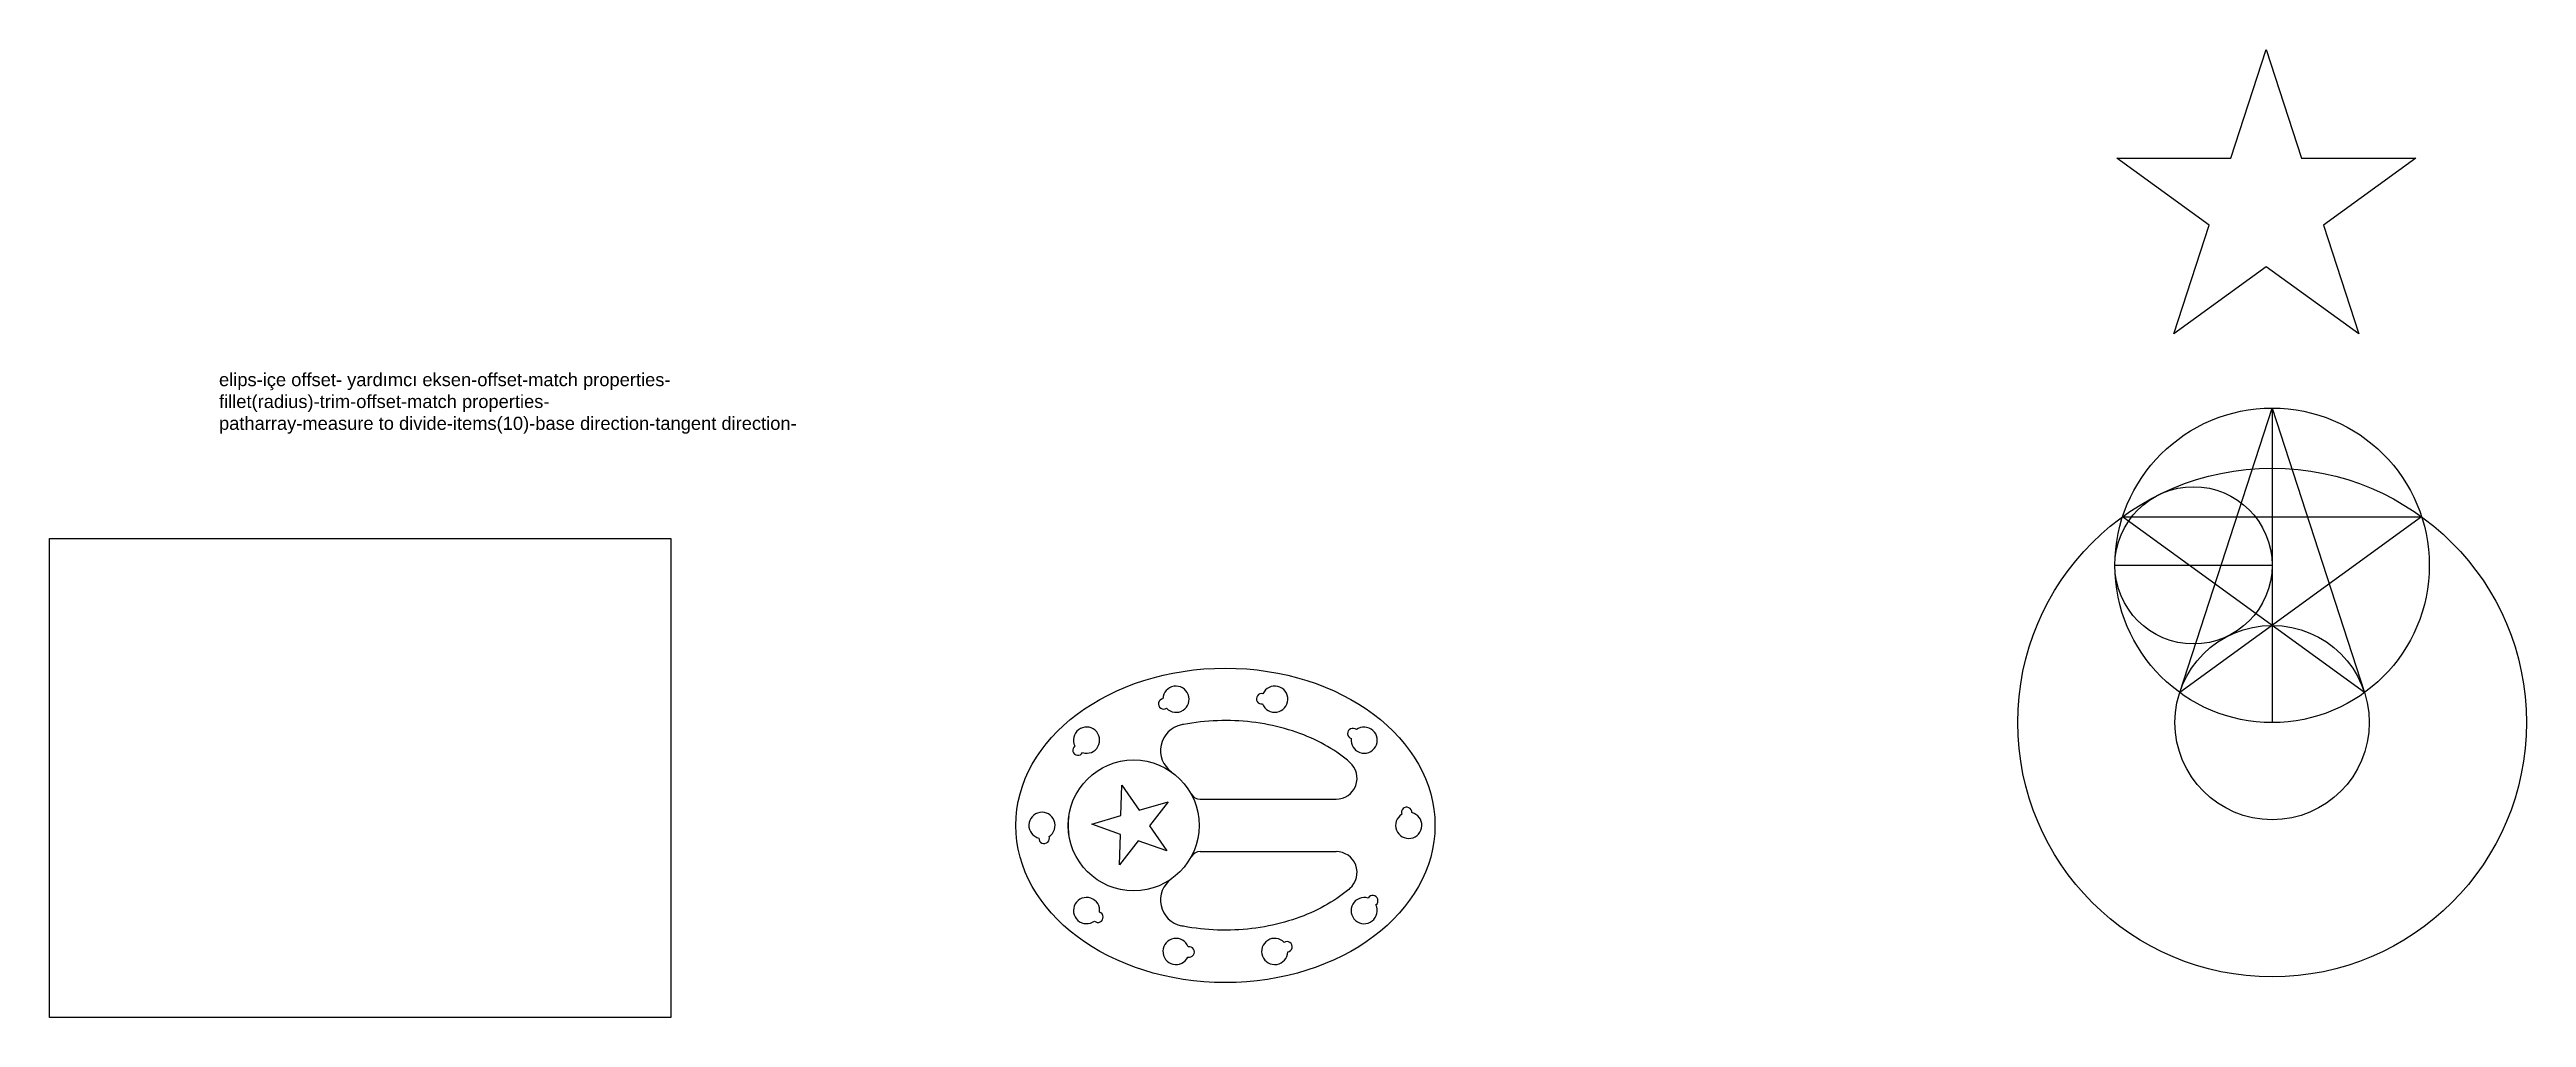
# Model space of a CAD drawing. Header units: millimetres. Extents: x 3026 to 3498, y 1813 to 1998.
import ezdxf

# ---------------------------------------------------------------- set-up
doc = ezdxf.new("R2010")
doc.units = ezdxf.units.MM
doc.styles.get("Standard").update_dxf_attribs({"font": 'arial.ttf'})
picture_1 = doc.add_image_def('image1.jpg', size_in_pixel=(772, 595))

# ---------------------------------------------------------------- blocks, each defined once
blk = doc.blocks.new('*U4')
for centre, radius, start, end in [((0, 0), 2.5, 23.0739, 336.9261), ((2.5, 0), 1, 258.463, 101.537)]:
    blk.add_arc(centre, radius, start, end)
blk = doc.blocks.new('*U5')
at = {"color": 0, "linetype": 'ByBlock', "lineweight": -2, "transparency": 16777216}
for p, rotation in [((3240.61, 1874.02), 200.8561979909485), ((3259.45, 1874.02), 177.9943040610778), ((3223.54, 1866.21), 229.1399795489835), ((3276.52, 1866.21), 149.7250554514459), ((3285.03, 1849.95), 99.42805397947441), ((3215.03, 1849.95), 279.4339630537021), ((3223.54, 1833.69), 329.7111692899863), ((3276.52, 1833.69), 49.14725036043142), ((3259.45, 1825.89), 20.85095684258447), ((3240.61, 1825.89), 358.0027252384492)]:
    blk.add_blockref('*U4', p, dxfattribs=dict(at, rotation=rotation))

msp = doc.modelspace()

# ---------------------------------------------------------------- linework, layer by layer
at = {"color": 61, "true_color": 0xedee99}
msp.add_line((3449.8, 1929.57), (3449.8, 1869.57), dxfattribs=at)
at = {"color": 61, "true_color": 0xe5e878}
msp.add_line((3419.8, 1899.57), (3449.8, 1899.57), dxfattribs=at)
for p, q in [((3245.23, 1854.95), (3271.16, 1854.95)), ((3245.23, 1844.95), (3271.16, 1844.95))]:
    msp.add_line(p, q)
at = {"color": 18, "true_color": 0x000000}
for points in [[(3441.95, 1977.26), (3448.69, 1997.99), (3455.42, 1977.26)], [(3420.16, 1977.26), (3441.95, 1977.26)], [(3437.79, 1964.45), (3420.16, 1977.26)], [(3455.42, 1977.26), (3477.22, 1977.26), (3459.59, 1964.45)], [(3448.69, 1956.53), (3431.06, 1943.72), (3437.79, 1964.45)], [(3459.59, 1964.45), (3466.32, 1943.72), (3448.69, 1956.53)], [(3421.27, 1908.84), (3478.33, 1908.84), (3432.17, 1875.3), (3449.8, 1929.57), (3467.43, 1875.3), (3421.27, 1908.84)]]:
    msp.add_lwpolyline(points, dxfattribs=at)
for points in [[(3230.11, 1851.82), (3230.28, 1857.63), (3233.56, 1852.83)], [(3233.56, 1852.83), (3239.13, 1854.47), (3235.58, 1849.86)], [(3224.53, 1850.18), (3230.11, 1851.82)], [(3230, 1848.23), (3224.53, 1850.18)], [(3235.58, 1849.86), (3238.86, 1845.07), (3233.39, 1847.02)], [(3233.39, 1847.02), (3229.84, 1842.42), (3230, 1848.23)]]:
    msp.add_lwpolyline(points)
for centre, radius in [((3449.8, 1899.57), 30), ((3232.53, 1849.95), 12.5)]:
    msp.add_circle(centre, radius)
at = {"color": 67, "true_color": 0x727430}
msp.add_circle((3449.8, 1869.57), 48.54, dxfattribs=at)
at = {"color": 52, "true_color": 0xc8c92d}
msp.add_circle((3434.8, 1899.57), 15, dxfattribs=at)
at = {"color": 55, "true_color": 0x999b37}
msp.add_circle((3449.8, 1869.57), 18.54, dxfattribs=at)
for centre, radius, start, end in [((3242.65, 1864.23), 5, 101.3355, 234.6615), ((3271.16, 1858.95), 4, 270, 48.8662), ((3245.23, 1856.95), 2, 208.8657, 270), ((3245.23, 1842.95), 2, 90, 151.1343), ((3271.16, 1840.95), 4, 311.1296, 90), ((3242.65, 1835.68), 5, 125.3384, 258.6693)]:
    msp.add_arc(centre, radius, start, end)
msp.add_ellipse((3250.03, 1849.95), major_axis=(40, 0), ratio=0.75)
for points, knots in [([(3273.8, 1861.97), (3273.18, 1862.5), (3272.53, 1863.02), (3270.4, 1864.55), (3268.78, 1865.49), (3265.26, 1867.15), (3263.35, 1867.86), (3259.33, 1868.99), (3257.22, 1869.4), (3252.91, 1869.91), (3250.71, 1870), (3246.33, 1869.85), (3244.16, 1869.61), (3241.93, 1869.18), (3241.8, 1869.16), (3241.67, 1869.13)], [0.709537, 0.709537, 0.709537, 0.709537, 0.808615, 0.808615, 1.010769, 1.010769, 1.212923, 1.212923, 1.415077, 1.415077, 1.617231, 1.617231, 1.819384, 1.819384, 1.831906, 1.831906, 1.831906, 1.831906]), ([(3220.14, 1851.65), (3220, 1850.56), (3219.99, 1849.49), (3220.13, 1848.35), (3220.14, 1848.31), (3220.14, 1848.26)], [3.040107, 3.040107, 3.040107, 3.040107, 3.2344613, 3.2344613, 3.2431945, 3.2431945, 3.2431945, 3.2431945]), ([(3273.8, 1837.94), (3273.18, 1837.41), (3272.53, 1836.89), (3270.4, 1835.36), (3268.78, 1834.41), (3265.26, 1832.76), (3263.35, 1832.05), (3259.33, 1830.92), (3257.22, 1830.5), (3252.91, 1829.99), (3250.71, 1829.9), (3246.33, 1830.06), (3244.16, 1830.3), (3241.93, 1830.72), (3241.8, 1830.75), (3241.67, 1830.77)], [0.709537, 0.709537, 0.709537, 0.709537, 0.808615, 0.808615, 1.010769, 1.010769, 1.212923, 1.212923, 1.415077, 1.415077, 1.617231, 1.617231, 1.819384, 1.819384, 1.831906, 1.831906, 1.831906, 1.831906])]:
    msp.add_open_spline(points, degree=3, knots=knots)

# ---------------------------------------------------------------- block references
msp.add_blockref('*U5', (0, 0))

# ---------------------------------------------------------------- texts
at = {"insert": (3057.97, 1936.26), "char_height": 2.5, "attachment_point": 1}
msp.add_mtext_dynamic_manual_height_columns('elips-içe offset- yardımcı eksen-offset-match properties-^Jfillet(radius)-trim-offset-match properties-\\Ppatharray-measure to divide-items(10)-base direction-tangent direction-', width=161.5707, gutter_width=12.5, heights=[20.96], dxfattribs=at)

# ---------------------------------------------------------------- pictures from other files: only their frames are drawn
image = msp.add_image(picture_1, insert=(3025.63, 1813.29), size_in_units=(118.58, 91.4))
image.dxf.flags = 7

doc.saveas('drawing.dxf')
